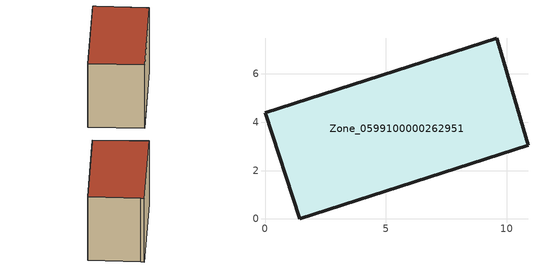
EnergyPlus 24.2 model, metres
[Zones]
Zone_0599100000262951
 floor ground (C_G): 9.58,7.48 9.67,7.21 10.88,3.05 1.43,0 0,4.39 z3.26
 wall outside (C_F): 9.67,7.21 9.58,7.48 0,4.39 1.43,0 10.88,3.05 9.67,7.21 z3.26:9.08
 roof outside (C_R): 10.88,3.05 9.67,7.21 9.58,7.48 0,4.39 1.43,0 z9.08
[BUILDING]
Pand.0599100000262951: North Axis=0; Terrain=City; Loads Convergence Tolerance Value=0.04; Temperature Convergence Tolerance Value=0.4; Solar Distribution=FullExterior; Maximum Number of Warmup Days=25; Minimum Number of Warmup Days=1
[Site:Location]
Rotterdam.The.Hague.AP_ZH_NLD Design_Conditions: Latitude=51.96; Longitude=4.45; Time Zone=1; Elevation=-4.5
[SITE:GROUNDTEMPERATURE:BUILDINGSURFACE]
18, 18, 18, 18, 18, 18, 18, 18, 18, 18, 18, 18
[MATERIAL] Thermal Absorptance=0.9; Solar Absorptance=0.7; Visible Absorptance=0.7
Name | Roughness | Thickness | Conductivity | Density | Specific Heat
G.TI.1946-1964 | MediumSmooth | 0.15 | 1 | 540 | 1210
F.TI.1946-1964 | Rough | 0.3 | 0.857143 | 1920 | 840
R.TI.1946-1964 | MediumRough | 0.2 | 0.277778 | 1500 | 1000
[CONSTRUCTION]
C_G: G.TI.1946-1964
C_F: F.TI.1946-1964
C_R: R.TI.1946-1964
[ZONE]
Zone_0599100000262951: Type=1; Multiplier=1; Ceiling Height=Autocalculate; Volume=Autocalculate; Floor Area=autocalculate; Part of Total Floor Area=Yes
[ZONEINFILTRATION:DESIGNFLOWRATE]
Infil_Zone_0599100000262951: Zone or ZoneList or Space or SpaceList=Zone_0599100000262951; Schedule=AlwaysOn; Design Flow Rate Calculation Method=Flow/Area; Flow Rate per Floor Area=0.003; Constant Term Coefficient=1; Temperature Term Coefficient=0; Velocity Term Coefficient=0; Velocity Squared Term Coefficient=0
[HVACTEMPLATE:ZONE:IDEALLOADSAIRSYSTEM]
Zone_0599100000262951: Maximum Heating Supply Air Temperature=50; Minimum Cooling Supply Air Temperature=13; Maximum Heating Supply Air Humidity Ratio=0.0156; Minimum Cooling Supply Air Humidity Ratio=0.0077; Heating Limit=NoLimit; Cooling Limit=NoLimit; Dehumidification Control Type=ConstantSensibleHeatRatio; Cooling Sensible Heat Ratio=0.7; Dehumidification Setpoint=60; Humidification Control Type=None; Humidification Setpoint=30; Outdoor Air Method=None; Outdoor Air Flow Rate per Person=0.00944; Outdoor Air Flow Rate per Zone Floor Area=0; Outdoor Air Flow Rate per Zone=0; Demand Controlled Ventilation Type=None; Outdoor Air Economizer Type=NoEconomizer; Heat Recovery Type=None; Sensible Heat Recovery Effectiveness=0.7; Latent Heat Recovery Effectiveness=0.65
[ZONECONTROL:THERMOSTAT]
ThermostatControl_Zone_0599100000262951: Zone or ZoneList=Zone_0599100000262951; Control Type Schedule=DualSetpointControlType; Control 1=Thermostat_Zone_0599100000262951; Temperature Difference Between Cutout And Setpoint=0
[THERMOSTATSETPOINT:DUALSETPOINT]
Thermostat_Zone_0599100000262951: Heating Setpoint Temperature Schedule=HeatingSetpoint_Zone_0599100000262951; Cooling Setpoint Temperature Schedule=CoolingSetpoint_Zone_0599100000262951
[SCHEDULE:COMPACT]
HeatingSetpoint_Zone_0599100000262951: Through: 12/31, For: AllDays, Until: 24:00, 21
CoolingSetpoint_Zone_0599100000262951: Through: 12/31, For: AllDays, Until: 24:00, 24
DualSetpointControlType: Through: 12/31, For: AllDays, Until: 24:00, 4
AlwaysOn: Through: 12/31, For: AllDays, Until: 24:00, 1
